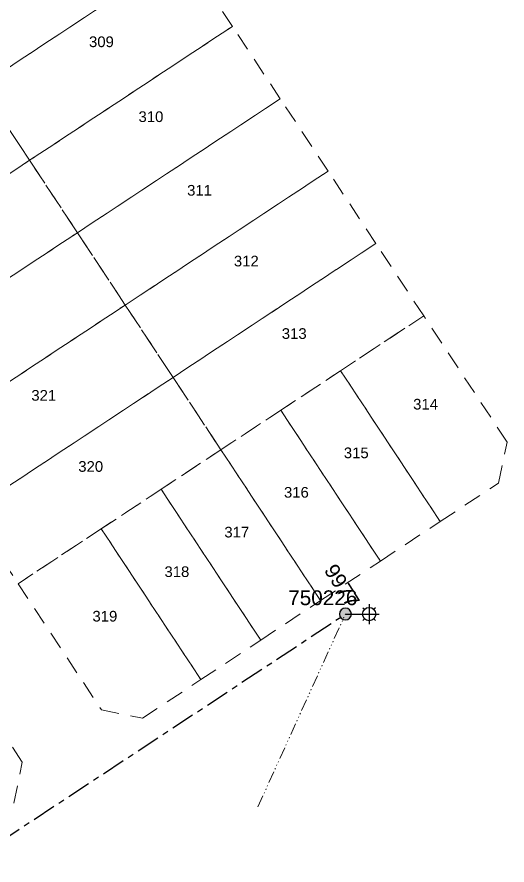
# Model space of a CAD drawing. Header units: metres. Extents: x 302829 to 303440, y 6270651 to 6271380.
# Drawn here: x 303357.3 to 303439.9, y 6270853 to 6270996.1 of the extents above; entities that cross this region are included whole.
import ezdxf
from ezdxf.enums import TextEntityAlignment as Align

# ---------------------------------------------------------------- set-up
doc = ezdxf.new("R2010")
doc.units = ezdxf.units.M
for name, pattern in [('Cable Exist UG', [7, 4, -1, 1, -1]), ('Dash', [5, 3, -2]), ('PHANTOM2', [4.45, 2, -0.5, 0.15, -0.5, 0.15, -0.5, 0.15, -0.5])]:
    doc.linetypes.add(name, pattern=pattern)
doc.layers.get('0').update_dxf_attribs({"color": 6})
for name, color, linetype, lineweight in [('_User Miscellaneous5', 151, 'Continuous', 13), ('_User_LV_Exist', 5, 'Continuous', 25), ('_User_SL_Exist', 4, 'Continuous', 25), ('Cadastre Developer_SP_EXT', 96, 'Continuous', 15)]:
    doc.layers.add(name, color=color, linetype=linetype, lineweight=lineweight)
doc.layers.add('Equip_SP_SL_EXT', color=7, linetype='Continuous')
doc.layers.add('SupportsOH_SP_TR_HV_LV_SL_EXT', color=7, linetype='Continuous')
doc.styles.add('iecARIAL', font='arial.ttf', dxfattribs={"height": 2})
doc.styles.add('POLE_LABEL', font='arial.ttf', dxfattribs={"height": 2})
doc.styles.add('SL_LABEL', font='arial.ttf', dxfattribs={"height": 2})
doc.styles.get("Standard").update_dxf_attribs({"font": 'arial.ttf'})

# ---------------------------------------------------------------- blocks, each defined once
blk = doc.blocks.new('SL_LANTERN_EXT')
at = {"flags": 9}
for tag, p in [('LRATECODE', (-7.4, 0)), ('LOUTREACHVOCAB', (-7.2, 0)), ('LOUTREACH', (-7, 0)), ('LANTNUMBER', (-6.6, 0)), ('LNEW', (-6.4, 0)), ('LMASTVOCAB', (-6.2, 0)), ('LMAST', (-6, 0)), ('LLAMPVOCAB', (-5.8, 0)), ('LLAMP', (-5.6, 0)), ('LEXIST', (-5.4, 0)), ('LCHARGE3PERCENT', (-5.2, 0)), ('LCHARGE3', (-5, 0)), ('LCHARGE2PERCENT', (-4.8, 0)), ('LCHARGE2', (-4.6, 0)), ('LCHARGE1PERCENT', (-4.4, 0)), ('LCHARGE1', (-4.2, 0)), ('LCATEGORY', (-4, 0)), ('LBRACKETVOCAB', (-3.8, 0)), ('LBRACKET', (-3.6, 0)), ('LKINGHEIGHT', (-3.4, 0)), ('CREPLACE', (-3.2, 0)), ('CREMOVE', (-3, 0)), ('CNUMBER', (-2.8, 0)), ('CNEW', (-2.6, 0)), ('CEXIST', (-2.4, 0)), ('USAGE', (-2.2, 0)), ('STATE', (-2, 0)), ('OWNED_BY', (-1.8, 0)), ('ORIENTATION', (-1.6, 0)), ('OPERATING_VOLTAGE', (-1.4, 0)), ('NO_PHASES', (-1.2, 0)), ('LANTERN_TYPE', (-1, 0)), ('LANTERN_PURPOSE', (-0.8, 0)), ('CONTROL_TYPE', (-0.6, 0)), ('CONSTRUCTED_VOLTAGE', (-0.4, 0))]:
    blk.add_attdef(tag, text='', height=0.001, rotation=270, dxfattribs=at).set_placement(p, align=Align.MIDDLE_LEFT)
at = {"style": 'SL_LABEL', "flags": 9}
blk.add_attdef('STREET_CODE', text='', height=0.001, rotation=270, dxfattribs=at).set_placement((0, 0), align=Align.MIDDLE_LEFT)
at = {"flags": 1}
blk.add_attdef('Z', (0, 0), '', height=0.001, rotation=270, dxfattribs=at)
at = {"width": 0.9}
blk.add_attdef('LNUMBER', text='', height=1, dxfattribs=at).set_placement((7, -1), align=Align.MIDDLE_LEFT)
at = {"flags": 9}
for tag, p in [('LREMOVE', (0, -7.6)), ('LREPLACE', (0, -7.8)), ('LTYPE', (0, -8)), ('LTYPEVOCAB', (0, -8.2)), ('LEGEND', (0, -8.4)), ('SUBURB', (0, -8.6)), ('STREETNAME', (0, -8.8)), ('LOCATION', (0, -9)), ('NOTES', (0, -9.2)), ('MAINTAINED_BY', (0, -9.86))]:
    blk.add_attdef(tag, text='', height=0.001, dxfattribs=at).set_placement(p, align=Align.MIDDLE_LEFT)
blk.add_attdef('OPERATED_BY', (0, -9.61), '', height=0.001, dxfattribs=at)
blk.add_wipeout([(5.69, 0), (5.06, -1.06), (4, -1.69), (2.94, -1.06), (2.31, 0), (2.94, 1.06), (4, 1.69), (5.06, 1.06)])
for p, q in [((4, 1.69), (4, 0)), ((0, 0), (4, 0)), ((2.94, 1.06), (3.2, 0.8)), ((5.06, 1.06), (4.8, 0.8)), ((2.94, -1.06), (3.2, -0.8)), ((4, 0), (5.69, 0)), ((4, 0), (4, -1.69)), ((5.06, -1.06), (4.8, -0.8))]:
    blk.add_line(p, q)
blk.add_circle((4, 0), 1.12)
blk = doc.blocks.new('POLE_EXT')
blk.add_hatch(color=256).paths.add_polyline_path([(-1, 0, 1), (1, 0, 1)])
blk.add_lwpolyline([(-1, 0, 1), (1, 0, 1)], format="xyb", close=True)
at = {"flags": 8}
blk.add_attdef('pNumber', text='', height=2, dxfattribs=at).set_placement((2.5, 2.5), align=Align.MIDDLE_CENTER)
at = {"style": 'POLE_LABEL', "flags": 9}
for tag, p in [('STRUCTURE_PLANT_NUMBER', (1.35, 0.03)), ('STREET_CODE', (1.35, -0.2))]:
    blk.add_attdef(tag, text='', height=0.2, dxfattribs=at).set_placement(p, align=Align.MIDDLE_LEFT)
at = {"flags": 9}
for tag, p in [('OWNED_BY', (1.35, -0.4)), ('SPECIAL_USE', (1.35, -0.8)), ('STATE', (1.35, -1)), ('cLV', (1.35, -1.4)), ('PARENT', (1.35, -0.6)), ('USAGE', (1.35, -1.2)), ('hDepth', (1.35, -1.6)), ('hDia', (1.35, -1.8)), ('cHV', (1.35, -2)), ('LBRACKET', (1.35, -2.2)), ('LExisting', (1.35, -2.4)), ('LANTNUMBER', (1.35, -2.6)), ('LOther', (1.35, -2.8)), ('cLinedev', (1.35, -3.4)), ('pExisting', (1.35, -3.8)), ('pFooting', (1.35, -4.4)), ('LRemove', (1.35, -3)), ('LEGEND', (1.35, -3.2)), ('LOCATION', (1.35, -3.6)), ('PFNUMBER', (1.35, -4)), ('NEWPFNUMBER', (1.35, -4.2)), ('pNew', (1.35, -4.6)), ('pRelocate', (1.35, -5)), ('pRemove', (1.35, -5.2)), ('pReplace', (1.35, -5.4)), ('pStay', (1.35, -5.6)), ('pType', (1.35, -5.8)), ('cspan', (1.35, -6)), ('STREETNAME', (1.35, -6.2)), ('SUBURB', (1.35, -6.4)), ('OPERATED_BY', (1.36, -7.01)), ('NOTES', (1.35, -6.6)), ('MAINTAINED_BY', (1.36, -6.81))]:
    blk.add_attdef(tag, text='', height=0.2, dxfattribs=at).set_placement(p, align=Align.MIDDLE_LEFT)
at = {"flags": 1}
blk.add_attdef('Z', (1.35, -7.33), '', height=0.2, dxfattribs=at)

msp = doc.modelspace()

# ---------------------------------------------------------------- linework, layer by layer
at = {"layer": 'Cadastre Developer_SP_EXT', "linetype": 'Dash'}
for points in [[(303385.37, 6271007.07), (303377.1, 6271019.58), (303342.89, 6270996.99), (303351.15, 6270984.47), (303385.37, 6271007.07)], [(303393.63, 6270994.55), (303385.37, 6271007.07), (303351.15, 6270984.47), (303359.42, 6270971.95), (303393.63, 6270994.55)], [(303401.7, 6270982.34), (303393.63, 6270994.55), (303359.42, 6270971.95), (303367.48, 6270959.74), (303401.7, 6270982.34)], [(303351.15, 6270984.47), (303316.94, 6270961.87), (303325.21, 6270949.36), (303359.42, 6270971.95), (303351.15, 6270984.47)], [(303409.76, 6270970.13), (303401.7, 6270982.34), (303367.48, 6270959.74), (303375.55, 6270947.53), (303409.76, 6270970.13)], [(303359.42, 6270971.95), (303325.21, 6270949.36), (303333.27, 6270937.15), (303367.48, 6270959.74), (303359.42, 6270971.95)], [(303417.83, 6270957.91), (303409.76, 6270970.13), (303375.55, 6270947.53), (303383.61, 6270935.32), (303417.83, 6270957.91)], [(303367.48, 6270959.74), (303333.27, 6270937.15), (303341.34, 6270924.93), (303375.55, 6270947.53), (303367.48, 6270959.74)], [(303411.87, 6270936.45), (303425.89, 6270945.7), (303417.83, 6270957.91), (303383.61, 6270935.32), (303391.68, 6270923.11), (303401.78, 6270929.78), (303411.87, 6270936.45)], [(303375.55, 6270947.53), (303341.34, 6270924.93), (303349.4, 6270912.72), (303383.61, 6270935.32), (303375.55, 6270947.53)], [(303425.89, 6270945.7), (303411.87, 6270936.45), (303428.68, 6270910.99), (303438.53, 6270917.49), (303439.95, 6270924.42), (303425.89, 6270945.7)], [(303391.68, 6270923.11), (303383.61, 6270935.32), (303349.4, 6270912.72), (303357.47, 6270900.51), (303371.49, 6270909.77), (303381.59, 6270916.44), (303391.68, 6270923.11)], [(303391.68, 6270923.11), (303381.59, 6270916.44), (303398.4, 6270890.99), (303408.49, 6270897.66), (303391.68, 6270923.11)], [(303381.59, 6270916.44), (303371.49, 6270909.77), (303388.3, 6270884.32), (303398.4, 6270890.99), (303381.59, 6270916.44)], [(303371.49, 6270909.77), (303357.47, 6270900.51), (303371.52, 6270879.24), (303378.45, 6270877.82), (303388.3, 6270884.32), (303371.49, 6270909.77)], [(303343.7, 6270892.33), (303327.35, 6270881.52), (303344.57, 6270855.45), (303356.75, 6270863.49), (303358.17, 6270870.42), (303343.7, 6270892.33)]]:
    msp.add_lwpolyline(points, close=True, dxfattribs=at)

# ---------------------------------------------------------------- block references
at = {"layer": 'Equip_SP_SL_EXT'}
ref = msp.add_blockref('SL_LANTERN_EXT', (303412.69, 6270895.39), dxfattribs=at)
ref.add_attrib('ASSET_NUM', '9977', dxfattribs={"layer": '0', "height": 2.5, "rotation": 302.2477, "style": 'iecARIAL'}).set_placement((303414.19, 6270896.89), align=Align.MIDDLE_RIGHT)

# ---------------------------------------------------------------- texts
at = {"layer": 'Cadastre Developer_SP_EXT'}
for s, p in [('309', (303369.43, 6270991.05)), ('310', (303377.78, 6270978.41)), ('311', (303385.98, 6270965.99)), ('312', (303393.87, 6270954.05)), ('313', (303401.95, 6270941.82)), ('321', (303359.7, 6270931.39)), ('314', (303424.11, 6270929.9)), ('315', (303412.42, 6270921.69)), ('320', (303367.62, 6270919.39)), ('316', (303402.32, 6270915.03)), ('317', (303392.26, 6270908.31)), ('318', (303382.16, 6270901.64)), ('319', (303370.01, 6270894.13))]:
    msp.add_text(s, height=1.8, dxfattribs=at).set_placement(p)

# ---------------------------------------------------------------- next in the draw order: linework, layer by layer
at = {"layer": '_User Miscellaneous5', "linetype": 'PHANTOM2'}
msp.add_lwpolyline([(303397.93, 6270862.89), (303412.69, 6270895.39)], dxfattribs=at)

# ---------------------------------------------------------------- next in the draw order: block references
at = {"layer": 'SupportsOH_SP_TR_HV_LV_SL_EXT'}
ref = msp.add_blockref('POLE_EXT', (303412.69, 6270895.39), dxfattribs=at)
ref.add_attrib('ASSET_NUM', '750226', dxfattribs={"layer": '0', "height": 2.5, "rotation": 359.9985, "style": 'POLE_LABEL'}).set_placement((303414.69, 6270896.14), align=Align.BOTTOM_RIGHT)

# ---------------------------------------------------------------- next in the draw order: block references
at = {"layer": '_User_SL_Exist'}
ref = msp.add_blockref('SL_LANTERN_EXT', (303412.69, 6270895.39), dxfattribs=at)
ref.add_attrib('ASSET_NUM', '9977', dxfattribs={"layer": '0', "height": 2.5, "rotation": 302.2477, "style": 'iecARIAL'}).set_placement((303414.19, 6270896.89), align=Align.MIDDLE_RIGHT)

# ---------------------------------------------------------------- next in the draw order: linework, layer by layer
at = {"layer": '_User_LV_Exist', "linetype": 'Cable Exist UG'}
msp.add_lwpolyline([(303348.49, 6270853.04), (303412.69, 6270895.39)], dxfattribs=at)
at = {"layer": 'Cadastre Developer_SP_EXT', "linetype": 'Dash'}
for points in [[(303411.87, 6270936.45), (303401.78, 6270929.78), (303418.59, 6270904.32), (303428.68, 6270910.99), (303411.87, 6270936.45)], [(303401.78, 6270929.78), (303391.68, 6270923.11), (303408.49, 6270897.66), (303418.59, 6270904.32), (303401.78, 6270929.78)]]:
    msp.add_lwpolyline(points, close=True, dxfattribs=at)

doc.saveas('drawing.dxf')
